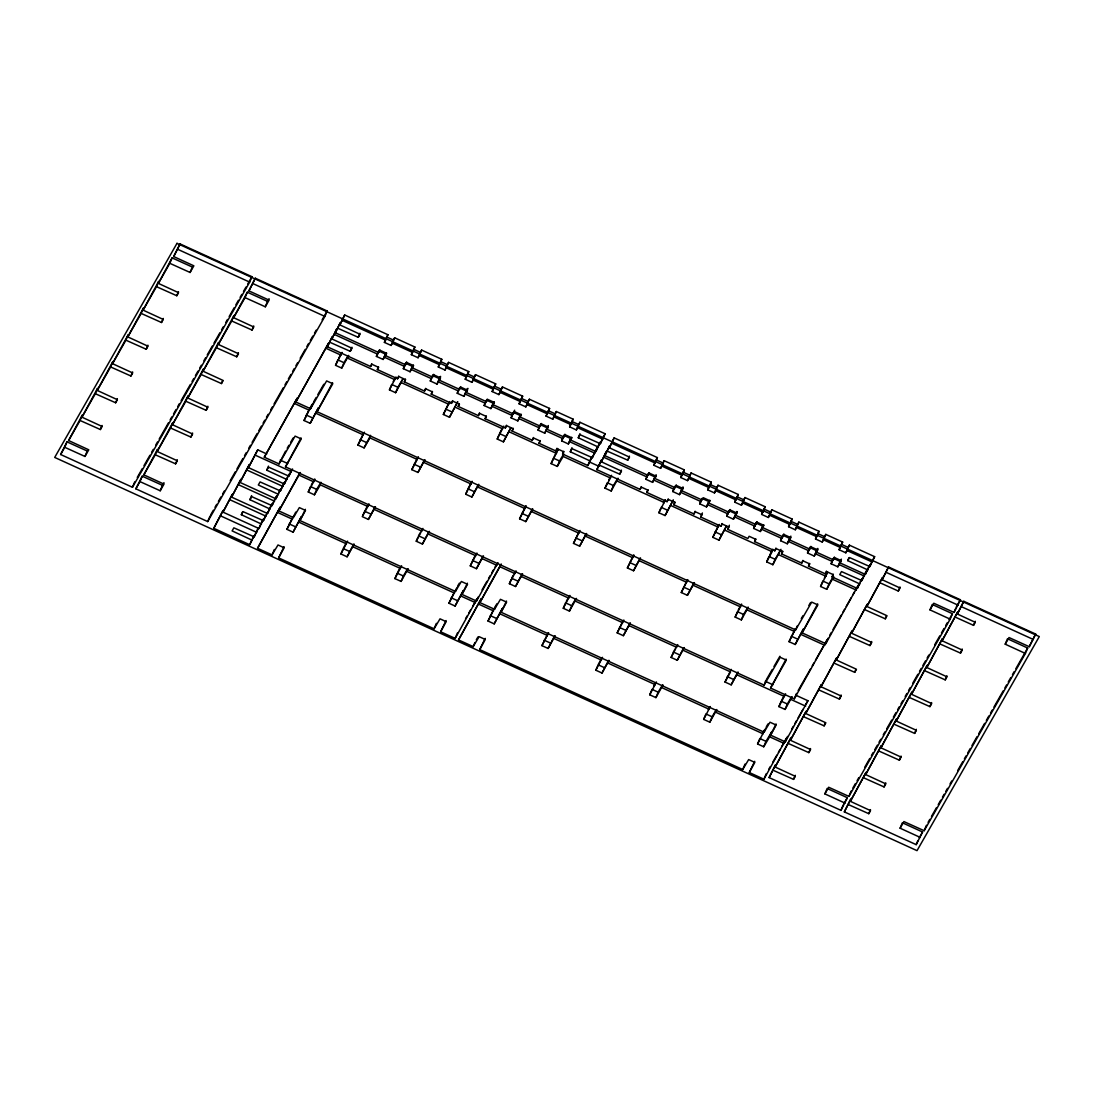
<?xml version="1.0" encoding="UTF-8"?>
<svg xmlns="http://www.w3.org/2000/svg" width="1094" height="1094" viewBox="0 0 1094 1094"><rect width="100%" height="100%" fill="white"/><g stroke="black" fill="none" stroke-linecap="round" stroke-linejoin="round"><path stroke-width="1.5" d="M60.621 454.502L66.994 441.867L87.233 451.029L84.976 456.458L64.737 447.296L60.621 454.502L132.47 487.268L249.664 282.115L251.921 276.686L180.072 243.921L173.686 256.557L193.87 265.828L190.069 272.474L169.83 263.326L158.37 283.387L178.541 292.672L176.79 295.736L156.483 286.669L143.082 310.135L163.252 319.434L161.502 322.498L141.194 313.431L127.793 336.897L147.964 346.196L146.213 349.246L125.919 340.193L112.504 363.659L132.675 372.945L130.924 376.008L110.631 366.955L97.229 390.421L117.386 399.707L115.649 402.77L95.342 393.717L81.941 417.183L102.111 426.469L100.361 429.532L80.053 420.479L68.594 440.54L88.778 449.812L84.976 456.458M64.737 447.296L66.994 441.867M68.594 440.54L82.323 415.036L80.053 420.479M81.941 417.183L97.598 388.288L95.342 393.717M97.229 390.421L112.887 361.526L110.631 366.955M112.504 363.659L128.176 334.764L125.919 340.193M127.793 336.897L143.464 308.002L141.194 313.431M143.082 310.135L158.739 281.24L156.483 286.669M158.37 283.387L172.086 257.883L192.325 267.045L190.069 272.474M100.361 429.532L102.057 425.457M169.83 263.326L172.086 257.883M173.686 256.557L180.072 243.921M115.649 402.77L117.345 398.695M130.924 376.008L132.62 371.933M146.213 349.246L147.909 345.171M161.502 322.498L163.197 318.422M176.79 295.736L178.486 291.66M132.47 487.268L134.74 481.839M135.847 488.813L139.964 481.606L160.203 490.768L164.004 484.122L143.82 474.851L155.28 454.776L175.587 463.829L177.337 460.779L157.167 451.48L170.568 428.014L190.876 437.08L192.612 434.017L172.455 424.718L185.857 401.266L206.151 410.318L207.901 407.255L187.744 397.97L201.146 374.504L221.439 383.556L223.19 380.493L203.019 371.208L216.421 347.742L236.728 356.794L238.478 353.731L218.308 344.446L231.709 320.98L252.017 330.032L253.767 326.983L233.596 317.684L245.056 297.623L265.295 306.785L269.097 300.139L248.912 290.867L255.299 278.218L327.161 310.983L324.891 316.426L207.71 521.578L135.847 488.813L142.22 476.177L162.459 485.339L163.977 482.673M139.964 481.606L142.22 476.177M143.82 474.851L157.55 449.347L155.28 454.776M157.167 451.48L172.825 422.585L170.568 428.014M172.455 424.718L188.113 395.823L185.857 401.266M187.744 397.97L203.402 369.061L201.146 374.504M203.019 371.208L218.691 342.313L216.421 347.742M218.308 344.446L233.979 315.551L231.709 320.98M160.203 490.768L162.459 485.339M233.596 317.684L247.312 292.194L267.551 301.356L269.069 298.689M175.587 463.829L177.283 459.753M245.056 297.623L247.312 292.194M248.912 290.867L255.299 278.218M190.876 437.08L192.571 433.005M206.151 410.318L207.846 406.243M221.439 383.556L222.574 380.835M236.728 356.794L238.424 352.719M252.017 330.032L253.712 325.957M265.295 306.785L267.551 301.356M207.71 521.578L209.966 516.149M213.768 528.32L223.067 510.542L213.768 528.32L249.692 544.703L253.931 536.169M222.998 512.142L232.311 494.379L222.998 512.142L258.922 528.525L263.736 518.638L261.192 523.096M231.572 497.127L240.885 479.363L231.572 497.127L267.51 513.51L272.31 503.623L269.767 508.081M239.983 482.413L249.295 464.649L239.983 482.413L275.907 498.796L280.72 488.909M287.257 477.449L289.172 474.112L284.358 483.999L248.434 467.617L257.746 449.853L266.717 453.942M248.434 467.617L257.746 449.853M264.297 457.196L297.13 398.243L264.297 457.196L279.025 463.911L295.106 436.109L301.26 438.913L285.493 466.864L764.104 685.104L780.172 657.303L786.34 660.106L770.573 688.058L794.258 698.861L827.091 639.908L825.437 642.793M261.48 524.067L241.336 514.713L242.471 512.006M270.054 509.052L249.924 499.698L251.62 495.623M286.915 479.541L266.786 470.188L268.481 466.112M295.818 402.004L328.651 343.051L295.818 402.004L310.559 408.718L326.627 380.917L332.795 383.721L317.014 411.672L795.625 629.912L811.707 602.11L817.861 604.914L802.093 632.865L825.792 643.669L858.612 584.716M327.366 346.784L332.179 336.884L327.366 346.784L370.62 366.504L371.892 364.275L378.62 367.338L377.348 369.567L397.56 378.784L398.831 376.555L405.573 379.632L404.301 381.861L424.513 391.078L425.785 388.849L432.527 391.912L431.241 394.155L451.453 403.358L452.725 401.129L459.466 404.206L458.195 406.435L478.379 415.638L479.664 413.409L486.392 416.486L485.121 418.715L505.332 427.932L506.604 425.703L513.346 428.78L512.074 431.009L532.272 440.226L533.557 437.983L540.286 441.06L539.014 443.289L555.861 450.974L557.133 448.745L563.861 451.808L562.589 454.037L587.861 465.565L592.1 457.032M279.025 463.911L285.52 451.166M331.865 338.908L336.678 329.007L331.865 338.908L351.994 348.261L350.244 351.311L329.909 342.313M335.366 332.767L340.179 322.88L335.366 332.767L378.62 352.487L379.892 350.258L386.633 353.335L385.348 355.564L405.559 364.781L406.831 362.552L413.573 365.628L412.301 367.857L432.513 377.074L433.785 374.845L440.526 377.909L439.255 380.138L459.453 389.355L460.738 387.126L467.466 390.202L466.194 392.431L486.379 401.635L487.664 399.406L494.392 402.483L493.12 404.712L513.332 413.929L514.604 411.7L521.346 414.763L520.074 416.992L540.286 426.209L541.557 423.98L548.285 427.057L547.014 429.286L563.861 436.971L565.133 434.728L571.875 437.805L570.589 440.034L595.861 451.562L600.661 441.661L598.117 446.12M337.909 328.309L358.258 337.308L359.994 334.244L339.865 324.891L344.678 315.004L387.919 334.723L384.391 342.395L391.119 345.458L394.661 337.8L414.872 347.017L411.33 354.675L418.072 357.752L421.614 350.08L441.812 359.297L438.284 366.969L445.026 370.032L448.554 362.374L468.765 371.591L465.237 379.249L471.965 382.326L475.507 374.668L495.691 383.871L492.163 391.529L498.891 394.606L502.433 386.948L522.645 396.151L519.103 403.823L525.845 406.886L529.373 399.228L549.585 408.445L546.056 416.103L552.785 419.18L556.326 411.522L573.16 419.193L569.632 426.865L576.374 429.928L579.902 422.27L605.16 433.785L600.36 443.685L580.025 434.687L578.275 437.75L598.404 447.09M339.865 324.891L344.678 315.004M249.692 544.703L253.863 535.923M252.235 540.245L232.106 530.891L233.856 527.828L254.191 536.826L255.887 532.751M254.191 536.826L258.43 528.293M258.922 528.525L260.618 524.45M310.19 423.31L318.34 407.912L310.19 423.31L304.036 420.506L308.604 410.701M285.493 466.864L301.041 437.901M241.336 514.713L243.087 511.664L263.422 520.662L265.692 515.219M304.036 420.506L311.708 404.889M310.559 408.718L312.816 403.289M263.422 520.662L267.674 512.115M267.51 513.51L269.206 509.435M249.924 499.698L251.675 496.649L272.009 505.633L273.705 501.558M272.009 505.633L276.809 495.746L274.266 500.204M275.907 498.796L280.078 490.016M278.464 494.338L258.321 484.984L260.071 481.921L280.406 490.919L282.102 486.844M280.406 490.919L284.659 482.386M257.555 548.285L280.201 507.165L257.555 548.285L272.078 554.904L277.999 544.962L284.166 547.766L278.628 557.885L434.086 628.79L440.02 618.835L446.174 621.652L440.636 631.771L455.172 638.39L477.244 598.637M284.358 483.999L286.628 478.57M266.786 470.188L268.522 467.124L288.857 476.122L291.127 470.693M348.74 355.441L341.725 368.117L335.557 365.314L337.814 359.871L343.981 362.688L348.179 355.564M288.857 476.122L292.536 468.957M317.014 411.672L332.562 382.709M335.557 365.314L342.094 352.418M498.016 562.644L476.505 601.044L461.983 594.411L467.521 584.292L461.353 581.488L455.432 591.43L299.961 520.539L305.5 510.419L299.346 507.602L293.411 517.558L278.888 510.925L299.906 472.676M341.725 368.117L343.981 362.688M350.244 351.311L351.94 347.236M278.888 510.925L300.399 472.54M358.258 337.308L359.953 333.232M272.078 554.904L274.334 549.475M293.083 532.163L301.274 516.778L293.083 532.163L286.915 529.346L293.137 516.683M286.915 529.346L294.149 515.151M293.985 516.19L295.681 512.115M278.628 557.885L284.057 546.672M368.924 503.787L367.803 506.495L320.351 484.861L314.416 494.803L308.262 491.999L310.518 486.57L316.686 489.374L320.911 482.276M308.262 491.999L314.922 479.158M299.961 520.539L305.39 509.325M314.416 494.803L316.686 489.374M370.62 366.504L371.741 363.782M376.391 356.398L378.647 350.969L385.389 354.032L383.119 359.461L376.391 356.398L379.358 350.094M378.62 352.487L379.741 349.779M384.391 342.395L387.919 334.723M377.348 369.567L378.483 366.859M383.119 359.461L386.1 353.157M385.348 355.564L386.483 352.856M391.119 345.458L394.661 337.8M418.359 456.759L417.224 459.466L369.963 437.915L364.083 447.884L357.916 445.08L363.276 433.826M357.916 445.08L364.466 432.185M364.083 447.884L370.551 435.33M403.194 378.661L395.604 392.691L389.45 389.888L391.707 384.445L397.874 387.262L402.92 378.715M389.45 389.888L395.987 376.992M397.56 378.784L398.695 376.076M403.33 368.678L405.601 363.249L412.329 366.326L410.072 371.755L403.33 368.678L406.298 362.374M405.559 364.781L406.694 362.059M411.33 354.675L414.872 347.017M395.604 392.691L397.874 387.262M404.301 381.861L405.436 379.139M410.072 371.755L413.04 365.451M412.301 367.857L413.436 365.136M418.072 357.752L421.614 350.08M354.141 544.128L347.085 556.791L340.931 553.974L342.627 549.899M340.931 553.974L347.591 541.133M362.825 515.26L367.693 505.401M347.085 556.791L353.581 544.251M367.803 506.495L362.264 516.628L368.418 519.431L374.914 506.891M368.418 519.431L375.474 506.768M424.513 391.078L425.634 388.356M430.284 380.972L432.54 375.543L439.282 378.606L440.554 376.377L438.297 381.82L437.026 384.049L430.284 380.972L433.251 374.668M432.513 377.074L433.648 374.353M438.284 366.969L439.979 362.893M431.241 394.155L432.376 391.433M437.026 384.049L439.282 378.606M439.255 380.138L440.376 377.43M445.026 370.032L448.554 362.374M424.992 459.781L417.976 472.458L411.809 469.654L417.17 458.4M417.976 472.458L424.445 459.904M449.497 417.265L457.648 401.867L449.497 417.265L443.343 414.462L448.69 403.207M443.343 414.462L449.88 401.566M451.453 403.358L452.588 400.65M457.224 393.266L459.494 387.823L466.222 390.9L467.507 388.671L463.965 396.329L457.224 393.266L459.63 388.315M459.453 389.355L460.588 386.647M465.237 379.249L468.765 371.591M458.195 406.435L459.33 403.727M463.965 396.329L466.222 390.9M466.194 392.431L467.89 388.356M471.965 382.326L475.507 374.668M408.144 568.743L401.088 581.406L394.934 578.603L397.19 573.174L403.358 575.977L407.583 568.88M394.934 578.603L401.594 565.762M429.477 531.397L422.421 544.06L416.267 541.243L417.963 537.181M416.267 541.243L422.94 528.416M401.088 581.406L403.358 575.977M422.421 544.06L428.916 531.52M478.379 415.638L479.514 412.93M493.859 402.305L490.891 408.609L484.15 405.532L485.845 401.471M484.15 405.532L487.131 399.228M492.163 391.529L495.691 383.871M485.121 418.715L486.256 415.993M490.891 408.609L493.148 403.18L486.42 400.103M493.12 404.712L494.256 401.99M498.891 394.606L502.433 386.948M478.885 484.355L471.87 497.032L465.702 494.228L467.398 490.153M465.702 494.228L472.239 481.333M471.87 497.032L478.324 484.492M510.98 427.809L503.39 441.839L497.237 439.036L498.932 434.961M497.237 439.036L503.773 426.14M505.332 427.932L506.467 425.21M511.103 417.826L513.359 412.397L520.101 415.46L517.845 420.903L511.103 417.826L514.645 410.168M513.332 413.929L514.467 411.207M503.39 441.839L510.693 427.863M519.103 403.823L522.645 396.151M512.074 431.009L513.195 428.287M517.845 420.903L520.812 414.599M520.074 416.992L521.195 414.284M525.845 406.886L529.373 399.228M434.086 628.79L436.356 623.348M455.09 606.035L463.282 590.664L455.09 606.035L448.937 603.232L455.145 590.569M448.937 603.232L456.171 589.037M455.432 591.43L457.128 587.355M440.636 631.771L446.065 620.558M483.493 556.025L476.437 568.689L470.27 565.871L474.905 556.108M470.27 565.871L476.943 553.031M461.983 594.411L467.398 583.198M476.437 568.689L482.919 556.149M532.272 440.226L533.407 437.504M538.057 430.12L540.313 424.677L547.055 427.754L544.785 433.183L538.057 430.12L541.024 423.816M540.286 426.209L541.407 423.501M546.056 416.103L549.585 408.445M455.172 638.39L457.429 632.961M539.014 443.289L540.149 440.581M458.536 639.935L481.182 598.815L458.536 639.935L473.196 646.609L479.117 636.667L485.271 639.47L479.733 649.604L742.73 769.52L748.665 759.578L754.819 762.395L749.281 772.514L763.94 779.201L786.586 738.081L781.69 746.641M544.785 433.183L548.326 425.525M547.014 429.286L548.149 426.564M476.505 601.044L478.201 596.968M552.785 419.18L556.326 411.522M796.186 695.387L807.919 700.734L785.273 741.841L770.614 735.154L776.152 725.035L769.998 722.231L764.063 732.173L501.079 612.243L506.618 602.124L500.45 599.321L494.529 609.262L479.869 602.575L500.888 564.326M532.778 508.929L525.763 521.606L519.595 518.802L525.722 506.098M479.869 602.575L501.38 564.176M519.595 518.802L526.132 505.907M473.196 646.609L474.892 642.534M525.763 521.606L532.217 509.066M555.861 450.974L556.983 448.253M611.56 475.288L610.425 477.996L563.164 456.458L557.284 466.413L551.116 463.61L553.386 458.181L559.54 460.984L563.752 453.873M561.632 440.868L563.889 435.439L570.63 438.503L568.36 443.945L561.632 440.868L564.6 434.564M551.116 463.61L558.227 449.347M563.861 436.971L564.983 434.25M494.201 623.867L502.378 608.483L494.201 623.867L488.033 621.05L493.462 609.837M569.632 426.865L571.328 422.79M488.033 621.05L495.828 605.502M494.529 609.262L496.785 603.833M479.733 649.604L485.162 638.376M557.284 466.413L559.54 460.984M562.589 454.037L563.725 451.33M522.59 573.858L515.534 586.521L509.366 583.704L511.062 579.629M568.36 443.945L571.341 437.641M509.366 583.704L516.04 570.863M570.589 440.034L571.724 437.327M576.374 429.928L579.902 422.27M501.079 612.243L506.495 601.03M590.404 461.107L570.275 451.754L571.971 447.678M515.534 586.521L522.029 573.981M578.275 437.75L579.97 433.675M587.861 465.565L589.557 461.49M570.275 451.754L572.025 448.69L592.36 457.689L594.056 453.613M592.36 457.689L597.16 447.802L594.616 452.26M595.861 451.562L597.556 447.487M600.36 443.685L602.616 438.243M596.845 469.654L601.645 459.767L596.845 469.654L640.086 489.387L641.357 487.145L648.099 490.221L646.827 492.45L667.039 501.667L668.311 499.438L675.053 502.515L673.767 504.744L693.979 513.961L695.251 511.732L701.992 514.795L700.721 517.024L720.932 526.241L722.204 524.012L728.946 527.089L727.674 529.318L747.858 538.521L749.13 536.292L755.872 539.369L754.6 541.598L774.798 550.815L776.084 548.586L782.812 551.649L781.54 553.879L801.752 563.095L803.023 560.866L809.765 563.943L808.493 566.172L825.327 573.858L826.599 571.629L833.341 574.692L832.069 576.921L857.327 588.449L862.14 578.548L860.226 581.899M601.344 461.791L606.144 451.89L601.344 461.791L621.474 471.131L619.724 474.194L599.389 465.196M604.845 455.651L609.645 445.764L604.845 455.651L648.086 475.37L649.357 473.141L656.099 476.218L654.827 478.447L675.039 487.664L676.311 485.435L683.053 488.498L681.767 490.727L701.979 499.944L703.264 497.715L709.992 500.792L708.721 503.021L728.932 512.238L730.204 510.009L736.946 513.086L735.674 515.315L755.858 524.518L757.13 522.289L763.872 525.352L762.6 527.595L782.812 536.798L784.083 534.569L790.812 537.646L789.54 539.875L809.751 549.092L811.023 546.863L817.765 549.94L816.493 552.169L833.327 559.841L834.599 557.612L841.341 560.689L840.069 562.918L865.327 574.432L870.14 564.545L868.226 567.895M607.389 451.193L627.724 460.191L629.474 457.128L609.344 447.774L614.144 437.887L657.398 457.607L653.856 465.265L660.598 468.341L664.14 460.683L684.338 469.9L680.81 477.558L687.552 480.635L691.08 472.964L711.291 482.18L707.75 489.852L714.491 492.915L718.033 485.257L738.245 494.474L734.703 502.132L741.445 505.209L744.973 497.538L765.171 506.754L761.629 514.412L768.371 517.489L771.899 509.818L792.111 519.035L788.583 526.706L795.311 529.769L798.852 522.111L819.064 531.328L815.522 538.986L822.264 542.063L825.792 534.392L842.64 542.077L839.098 549.735L845.84 552.812L849.382 545.154L874.639 556.668L869.826 566.569L849.491 557.571L847.741 560.62L867.884 569.974M609.344 447.774L614.144 437.887M586.658 533.503L579.642 546.179L573.488 543.376L578.835 532.122M573.488 543.376L580.025 530.481M579.642 546.179L586.111 533.64M618.192 478.31L611.177 490.987L605.009 488.184L607.279 482.755L613.433 485.558L617.645 478.447M555.164 635.792L548.108 648.455L541.94 645.638L548.162 632.975M541.94 645.638L548.614 632.797M611.177 490.987L613.433 485.558M576.497 598.432L569.441 611.095L563.273 608.291L565.543 602.849L571.697 605.666L575.936 598.555M619.724 474.194L621.419 470.119M563.273 608.291L569.947 595.451M548.108 648.455L554.59 635.915M627.724 460.191L629.419 456.116M569.441 611.095L571.697 605.666M640.086 489.387L641.221 486.666M645.857 479.281L648.127 473.839L654.855 476.916L652.598 482.345L645.857 479.281L648.824 472.977M648.086 475.37L649.221 472.663M653.856 465.265L655.552 461.189M646.827 492.45L647.963 489.743M652.598 482.345L656.126 474.687M654.827 478.447L655.962 475.726M660.598 468.341L664.14 460.683M640.551 558.077L633.535 570.753L627.382 567.95L633.508 555.246M627.382 567.95L633.918 555.055M633.535 570.753L640.004 558.213M665.07 515.561L673.207 500.163L665.07 515.561L658.903 512.758L660.598 508.683M658.903 512.758L665.439 499.862M609.071 660.366L602.015 673.029L595.847 670.225L597.543 666.15M667.039 501.667L668.16 498.96M595.847 670.225L602.52 657.385M672.81 491.562L675.066 486.133L681.808 489.209L683.08 486.98L679.538 494.638L672.81 491.562L675.217 486.625M675.039 487.664L676.174 484.943M680.81 477.558L684.338 469.9M630.404 623.019L623.348 635.682L617.18 632.865L622.609 621.652M602.015 673.029L608.51 660.489M617.18 632.865L623.853 620.024M673.767 504.744L674.902 502.023M679.538 494.638L681.808 489.209M681.767 490.727L682.902 488.02M687.552 480.635L691.08 472.964M623.348 635.682L629.843 623.142M693.979 513.961L695.114 511.24M709.459 500.614L706.492 506.919L699.75 503.855L701.445 499.78M699.75 503.855L702.157 498.905M707.75 489.852L711.291 482.18M700.721 517.024L702.416 512.949M706.492 506.919L708.748 501.49L702.02 498.426M708.721 503.021L709.856 500.3M714.491 492.915L718.033 485.257M694.444 582.651L687.429 595.327L681.275 592.524L687.401 579.82M681.275 592.524L687.811 579.629M687.429 595.327L693.897 582.787M726.539 526.105L718.963 540.135L712.796 537.332L718.922 524.628M712.796 537.332L719.332 524.436M662.978 684.953L655.921 697.616L649.754 694.799L652.024 689.37L658.178 692.187L662.417 685.076M720.932 526.241L722.067 523.534M649.754 694.799L656.427 681.959M733.445 519.212L736.973 511.554L733.445 519.212L726.703 516.136L728.399 512.06M726.703 516.136L729.671 509.831M728.932 512.238L730.067 509.517M718.963 540.135L726.266 526.173M734.703 502.132L738.245 494.474M684.311 647.593L677.254 660.256L671.101 657.453L674.943 649.125M671.101 657.453L677.76 644.612M655.921 697.616L658.178 692.187M727.674 529.318L729.37 525.243M735.674 515.315L736.795 512.594M741.445 505.209L744.973 497.538M677.254 660.256L683.75 647.73M753.629 528.416L755.886 522.987L762.627 526.064L760.371 531.493L753.629 528.416L756.597 522.111M755.858 524.518L756.993 521.797M762.19 513.059L765.171 506.754M754.6 541.598L755.722 538.877M760.371 531.493L763.339 525.188M762.6 527.595L763.721 524.874M768.371 517.489L771.899 509.818M748.337 607.225L741.322 619.901L735.154 617.098L737.424 611.669L743.578 614.472L747.79 607.361M735.154 617.098L741.705 604.203M741.322 619.901L743.578 614.472M780.993 549.325L772.856 564.723L766.689 561.906L768.945 556.477L775.113 559.28L780.159 550.747M716.885 709.527L709.828 722.19L703.661 719.387L705.931 713.958L712.085 716.761L716.324 709.664M774.798 550.815L775.933 548.094M703.661 719.387L710.334 706.546M790.853 536.115L787.311 543.773L780.583 540.709L782.278 536.634M780.583 540.709L783.55 534.405M782.812 536.798L783.933 534.091M788.583 526.706L792.111 519.035M772.856 564.723L775.113 559.28M738.218 672.181L731.161 684.844L725.007 682.041L731.216 669.378M709.828 722.19L712.085 716.761M781.54 553.879L782.675 551.171M787.311 543.773L789.581 538.344L782.839 535.281M789.54 539.875L790.675 537.154M795.311 529.769L798.852 522.111M731.161 684.844L737.657 672.304M801.752 563.095L802.887 560.388M807.522 552.99L809.779 547.561L816.521 550.638L817.792 548.409L815.536 553.837L814.264 556.067L807.522 552.99L810.49 546.685M809.751 549.092L810.886 546.371M815.522 538.986L817.218 534.911M808.493 566.172L809.615 563.451M814.264 556.067L816.521 550.638M816.493 552.169L817.615 549.448M822.264 542.063L825.792 534.392M764.104 685.104L765.8 681.029M795.215 644.489L803.365 629.091L795.215 644.489L789.048 641.672L795.174 628.968M770.573 688.058L786.107 659.094M789.048 641.672L795.598 628.776M795.625 629.912L797.321 625.836M742.73 769.52L745 764.091M825.327 573.858L826.462 571.136M833.751 576.606L826.736 589.297L820.582 586.48L822.838 581.051L829.006 583.854L833.204 576.743M802.093 632.865L817.642 603.902M831.098 563.752L833.368 558.309L840.096 561.386L841.368 559.157L839.112 564.586L837.84 566.815L831.098 563.752L834.066 557.448M820.582 586.48L827.679 572.23M833.327 559.841L834.462 557.133M757.581 743.975L759.838 738.532L766.005 741.349L771.926 731.394L769.656 736.836L763.735 746.778L757.581 743.975L764.815 729.766M839.098 549.735L842.64 542.077M764.063 732.173L765.759 728.098M749.281 772.514L754.71 761.301M826.736 589.297L829.006 583.854M832.069 576.921L833.204 574.213M792.124 696.769L785.068 709.432L778.914 706.615L781.171 701.186L787.338 703.989L791.564 696.892M837.84 566.815L840.096 561.386M778.914 706.615L785.588 693.774M840.069 562.918L841.204 560.196M763.735 746.778L766.005 741.349M845.84 552.812L849.382 545.154M770.614 735.154L776.043 723.941M785.068 709.432L787.338 703.989M847.741 560.62L848.876 557.913M794.258 698.861L796.514 693.432M763.94 779.201L766.197 773.759M769.109 777.574L775.509 764.897L769.109 777.574L840.971 810.353L847.344 797.704L827.146 788.473L824.89 793.902L845.088 803.133M825.792 643.669L828.049 638.24M785.273 741.841L787.53 736.412M775.126 767.031L790.798 738.135L775.126 767.031L795.297 776.316L793.547 779.379L773.253 770.326M790.415 740.269L806.087 711.374L790.415 740.269L810.586 749.554L808.835 752.617L788.542 743.564M857.327 588.449L859.022 584.374M805.704 713.507L821.375 684.598L805.704 713.507L825.874 722.792L824.124 725.855L803.83 716.802M859.884 583.977L839.741 574.637L841.491 571.574L861.826 580.572L864.096 575.143M861.826 580.572L866.639 570.671L864.725 574.022M865.327 574.432L867.597 569.003M869.826 566.569L872.096 561.126M820.992 686.745L836.664 657.836L820.992 686.745L841.163 696.03L839.413 699.093L819.119 690.04M836.281 659.983L851.952 631.074L836.281 659.983L856.452 669.268L854.701 672.331L834.394 663.279M851.57 633.221L867.241 604.312L851.57 633.221L871.74 642.506L869.99 645.569L849.682 636.517M793.547 779.379L795.242 775.304M866.858 606.459L882.557 577.495L866.858 606.459L887.029 615.744L885.278 618.807L864.971 609.755M808.835 752.617L810.531 748.542M880.301 582.924L898.297 591.047L900.047 587.984L882.133 579.724L888.56 566.993L960.423 599.758L954.036 612.408L933.797 603.245L929.996 609.891L950.18 619.163L952.436 613.734L932.252 604.462L929.996 609.891M882.133 579.724L888.56 566.993M824.124 725.855L825.259 723.134M839.413 699.093L841.108 695.018M854.701 672.331L855.836 669.61M869.99 645.569L871.686 641.494M885.278 618.807L886.413 616.086M898.297 591.047L899.993 586.972M840.971 810.353L843.228 804.91M824.89 793.902L828.678 787.256L848.93 796.405L851.187 790.976M844.336 811.885L850.735 799.194L844.336 811.885L916.198 844.65L922.57 832.001L902.372 822.77L900.116 828.213L920.314 837.443M850.366 801.328L866.024 772.432L850.366 801.328L870.523 810.627L868.786 813.69L848.479 804.623M865.641 774.566L881.313 745.67L865.641 774.566L885.812 783.865L884.061 786.928L863.768 777.861M880.93 747.804L896.601 718.908L880.93 747.804L901.1 757.103L899.35 760.166L879.056 751.099M896.218 721.042L911.89 692.146L896.218 721.042L916.389 730.341L914.639 733.39L894.345 724.337M911.507 694.28L927.179 665.384L911.507 694.28L931.678 703.579L929.927 706.628L909.634 697.575M926.796 667.518L942.467 638.622L926.796 667.518L946.966 676.817L945.216 679.866L924.909 670.813M868.786 813.69L870.482 809.615M942.084 640.756L957.783 611.806L942.084 640.756L962.255 650.055L960.505 653.104L940.197 644.051M954.036 612.408L955.732 608.332M884.061 786.928L885.757 782.853M955.527 617.235L973.523 625.344L975.274 622.295L957.359 614.021L963.787 601.29L1035.649 634.055L1029.263 646.704L1009.024 637.542L1005.222 644.188L1025.406 653.46L1027.663 648.031L1007.492 638.759L1005.222 644.188M957.359 614.021L963.787 601.29M899.35 760.166L901.046 756.091M914.639 733.39L916.334 729.329M929.927 706.628L931.623 702.567M945.216 679.866L946.912 675.791M960.505 653.104L962.2 649.029M973.523 625.344L975.233 621.283M916.198 844.65L917.893 840.575M900.116 828.213L903.904 821.567L924.156 830.715L926.413 825.286M1029.263 646.704L1035.649 634.055M338.593 358.422L341.684 352.61M393.252 381.546L394.797 378.633M411.809 469.654L417.224 459.466M471.829 481.524L467.958 488.799L474.126 491.603M502.584 427.781L499.493 433.607L505.66 436.41M554.152 456.718L558.022 449.443M608.825 479.842L610.37 476.929M605.009 488.184L610.425 477.996M663.484 502.966L665.029 500.054M738.19 610.206L741.281 604.394M769.725 555.014L772.815 549.202M766.689 561.906L772.104 551.718L724.843 530.18M824.384 578.138L827.474 572.326M311.311 485.121L314.47 479.336M346.347 542.761L343.188 548.545L349.342 551.349M397.984 571.724L400.349 567.389M420.11 532.928L418.523 535.814L424.691 538.631M513.209 575.376L511.623 578.275L517.79 581.078M566.323 601.413L569.495 595.628M602.069 657.562L598.117 664.783L604.271 667.6M653.597 686.485L655.183 683.586M708.297 709.609L709.883 706.724M725.007 682.041L730.546 671.907L683.176 650.315M762.997 732.748L764.583 729.862M781.964 699.736L784.343 695.401M137.27 477.408L142.329 468.56M144.011 465.606L149.919 455.268M151.601 452.328L153.283 449.374M155.813 444.943L157.495 441.99M159.191 439.036L168.462 422.804M170.144 419.85L171.826 416.896M173.522 413.942L176.052 409.525M177.734 406.571L179.416 403.618M181.112 400.664L190.383 384.432M192.065 381.478L193.747 378.524M195.443 375.57L197.973 371.139M199.655 368.199L201.337 365.246M203.867 360.815L205.563 357.861M207.245 354.907L212.304 346.06M213.986 343.106L219.894 332.767M221.576 329.814L223.258 326.874M225.788 322.443L227.484 319.489M229.166 316.535L234.225 307.674M235.907 304.734L238.437 300.303M240.119 297.349L241.815 294.395M243.497 291.442L246.027 287.011M247.709 284.071L251.921 276.686M210.814 514.672L213.344 510.242M215.026 507.288L216.708 504.334M218.39 501.38L220.92 496.963M222.615 494.009L224.297 491.056M230.205 480.717L235.251 471.87M236.947 468.916L242.841 458.577M244.536 455.637L246.218 452.684M248.748 448.253L250.43 445.299M252.126 442.345L257.172 433.498M258.868 430.544L261.398 426.113M263.08 423.159L264.762 420.205M266.457 417.252L268.139 414.311M270.669 409.881L272.351 406.927M274.033 403.973L283.319 387.741M285.001 384.787L286.683 381.833M288.378 378.88L290.908 374.449M292.59 371.509L294.272 368.555M295.954 365.601L297.65 362.647M300.18 358.217L305.24 349.369M306.922 346.415L308.604 343.461M310.299 340.507L312.829 336.077M314.511 333.123L316.193 330.169M322.101 319.845L327.161 310.983M256.447 531.397L258.362 528.046M282.676 485.49L284.577 482.139M441.812 359.297L440.54 361.526L447.282 364.603M573.16 419.193L571.888 421.422L578.63 424.499M465.579 618.684L467.206 615.84M468.847 612.982L470.475 610.124M472.923 605.844L476.998 598.705M482.03 589.898L486.912 581.338M488.553 578.48L490.18 575.635M491.808 572.777L493.435 569.919M495.062 567.061L496.703 564.217M590.117 460.136L592.032 456.786M603.259 437.135L605.16 433.785M657.398 457.607L656.126 459.836L662.855 462.912M819.064 531.328L817.792 533.557L824.52 536.634M798.169 690.533L810.572 668.831M812.213 665.945L813.868 663.046M815.522 660.161L823.782 645.692M829.703 635.341L831.358 632.455M832.999 629.556L841.272 615.088M842.913 612.202L844.568 609.303M846.223 606.418L851.187 597.734M852.841 594.835L854.482 591.95M856.137 589.051L857.792 586.165M872.725 560.019L874.639 556.668M768.644 769.479L770.272 766.62M772.72 762.34L776.795 755.216M778.422 752.357L780.063 749.499M791.605 729.274L793.246 726.416M794.873 723.572L796.5 720.714M798.128 717.855L803.023 709.295M804.651 706.437L807.919 700.734M844.048 803.475L847.344 797.704M852.869 788.022L855.412 783.591M857.094 780.637L858.776 777.684M864.684 767.345L869.744 758.484M871.439 755.53L873.121 752.576M874.817 749.622L877.347 745.192M879.029 742.238L880.725 739.284M883.255 734.853L884.937 731.9M886.619 728.946L891.692 720.084M893.374 717.131L895.904 712.7M897.6 709.732L899.282 706.779M900.964 703.825L902.659 700.871M905.189 696.44L906.871 693.487M908.567 690.533L910.249 687.579M912.779 683.148L917.839 674.287M919.534 671.333L921.216 668.379M922.912 665.426L925.442 660.995M927.124 658.041L928.806 655.087M934.714 644.749L939.773 635.887M941.469 632.934L943.999 628.503M945.681 625.549L947.377 622.595M949.059 619.642L952.436 613.734M956.293 606.965L960.423 599.758M848.93 796.405L950.18 619.163M919.275 837.772L922.57 832.001M928.109 822.332L929.791 819.379M931.473 816.425L936.546 807.563M938.228 804.61L940.758 800.165M942.44 797.211L944.136 794.258M945.818 791.304L947.513 788.35M950.043 783.919L951.725 780.966M957.633 770.627L962.693 761.766M964.388 758.812L966.07 755.858M967.752 752.904L970.296 748.474M971.978 745.52L977.038 736.659M978.733 733.705L984.627 723.366M986.323 720.413L988.853 715.982M990.535 713.028L992.231 710.074M993.913 707.121L1003.198 690.875M1004.88 687.921L1006.576 684.967M1008.258 682.013L1010.788 677.569M1012.483 674.615L1014.165 671.661M1015.847 668.707L1027.663 648.031M924.156 830.715L1025.406 653.46M313.663 401.826L316.193 397.437M317.889 394.51L323.81 384.267M287.216 448.239L288.898 445.313M290.594 442.386L293.137 437.997M801.273 618.63L802.969 615.703M808.89 605.461L810.586 602.534M766.361 679.675L772.282 669.432M773.978 666.506L779.899 656.263M457.689 586.001L459.384 583.157M476.3 639.758L477.996 636.913M766.333 726.744L768.029 723.9M386.647 336.952L393.389 340.029M413.6 349.246L420.328 352.323M467.494 373.82L474.235 376.897M494.42 386.1L501.161 389.177M521.359 398.394L528.101 401.457M548.313 410.674L555.055 413.751M683.066 472.129L689.808 475.193M710.02 484.41L716.748 487.486M736.959 496.703L743.701 499.767M763.885 508.983L770.627 512.047M790.839 521.264L797.581 524.341M841.368 544.306L848.096 547.383M342.408 320.433L385.662 340.166M392.404 343.229L412.616 352.446M419.344 355.523L439.556 364.74M446.297 367.803L466.509 377.02M473.237 380.097L493.435 389.3M500.163 392.377L520.375 401.594M527.117 404.657L547.328 413.874M554.056 416.951L570.904 424.636M577.646 427.699L602.903 439.227M611.888 443.316L655.142 463.036M661.87 466.112L682.082 475.329M688.823 478.406L709.035 487.609M715.763 490.686L735.975 499.903M742.717 502.98L762.901 512.183M769.643 515.26L789.854 524.464M796.582 527.54L816.794 536.757M823.536 539.834L840.383 547.506M847.112 550.583L872.383 562.097M177.802 249.35L249.664 282.115M253.029 283.647L324.891 316.426M886.29 572.422L958.153 605.187M961.53 606.732L1033.379 639.498M728.96 510.707L735.701 513.783M334.408 334.449L377.662 354.169M384.404 357.232L404.602 366.449M411.344 369.526L431.556 378.743M438.297 381.82L458.509 391.037M465.237 394.1L485.435 403.303M492.163 406.38L512.375 415.597M519.117 418.674L539.328 427.891M546.056 430.954L562.904 438.639M569.646 441.702L594.904 453.231M603.888 457.319L647.128 477.052M653.87 480.116L674.082 489.333M680.824 492.409L701.035 501.626M707.763 504.69L727.975 513.906M734.717 516.983L754.901 526.187M761.643 529.264L781.854 538.48M788.583 541.544L808.794 550.761M815.536 553.837L832.37 561.523M839.112 564.586L864.383 576.114M589.816 462.147L598.965 466.317M326.395 348.48L340.972 355.126M347.605 358.148L394.852 379.7M401.498 382.722L448.745 404.274M455.391 407.31L502.638 428.848M509.284 431.884L556.531 453.422M617.057 481.032L664.318 502.57M670.95 505.606L718.211 527.144M778.737 554.754L825.984 576.306M832.63 579.328L856.356 590.145M445.6 409.033L451.767 411.836M661.173 507.329L667.326 510.132M715.052 531.903L721.219 534.706M294.86 403.672L309.438 410.318M316.07 413.341L363.331 434.892M423.857 462.488L471.117 484.04M477.75 487.076L525.011 508.614M531.643 511.65L578.89 533.188M585.536 536.224L632.783 557.762M639.429 560.798L686.676 582.336M693.322 585.372L740.57 606.91M747.202 609.946L794.463 631.498M801.095 634.52L824.835 645.337M306.293 415.064L312.46 417.881M360.186 439.638L366.34 442.455M414.079 464.225L420.233 467.029M521.852 513.373L528.019 516.177M575.745 537.947L581.912 540.751M629.638 562.521L635.805 565.324M683.531 587.095L689.699 589.898M791.318 636.243L797.471 639.046M280.201 460.095L287.681 463.5M765.321 681.302L772.966 684.789M255.476 455.282L291.414 471.664M299.264 475.247L313.8 481.88M374.353 509.489L421.805 531.123M428.356 534.118L475.808 555.752M482.358 558.733L496.881 565.366M500.245 566.897L514.905 573.584M521.455 576.565L568.812 598.158M575.362 601.153L622.718 622.746M629.269 625.727L676.639 647.333M737.096 674.902L784.453 696.495M791.003 699.476L805.649 706.163M364.521 511.185L370.688 514.002M472.526 560.443L478.693 563.26M619.45 627.436L625.604 630.253M673.357 652.024L679.511 654.827M727.264 676.598L733.431 679.415M247.025 470.078L282.963 486.461M238.629 484.792L274.553 501.175M277.931 512.607L292.454 519.226M299.004 522.207L346.47 543.855M353.006 546.836L400.472 568.483M407.023 571.465L454.475 593.098M461.025 596.093L475.548 602.712M478.912 604.257L493.572 610.931M500.122 613.925L547.479 635.518M554.029 638.499L601.385 660.092M607.936 663.087L655.292 684.68M661.843 687.661L709.199 709.268M715.749 712.249L763.12 733.842M769.656 736.836L784.316 743.51M289.185 523.917L295.339 526.72M451.193 597.789L457.36 600.606M490.29 615.621L496.457 618.438M544.197 640.209L550.364 643.012M230.041 499.808L265.979 516.19M220.81 515.985L256.734 532.368M176.982 243.347L54.7 457.429L917.018 850.653L1039.3 636.571L176.982 243.347"/></g></svg>
